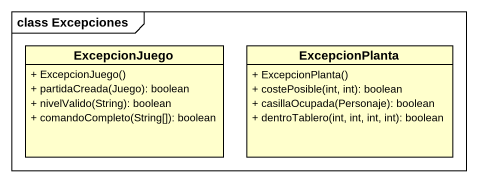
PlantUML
@startuml
mainframe class Excepciones
hide circle
hide empty members
skinparam classAttributeIconSize 0
class ExcepcionJuego {
  + ExcepcionJuego()
  + partidaCreada(Juego): boolean
  + nivelValido(String): boolean
  + comandoCompleto(String[]): boolean
}
class ExcepcionPlanta {
  + ExcepcionPlanta()
  + costePosible(int, int): boolean
  + casillaOcupada(Personaje): boolean
  + dentroTablero(int, int, int, int): boolean
}
@enduml
